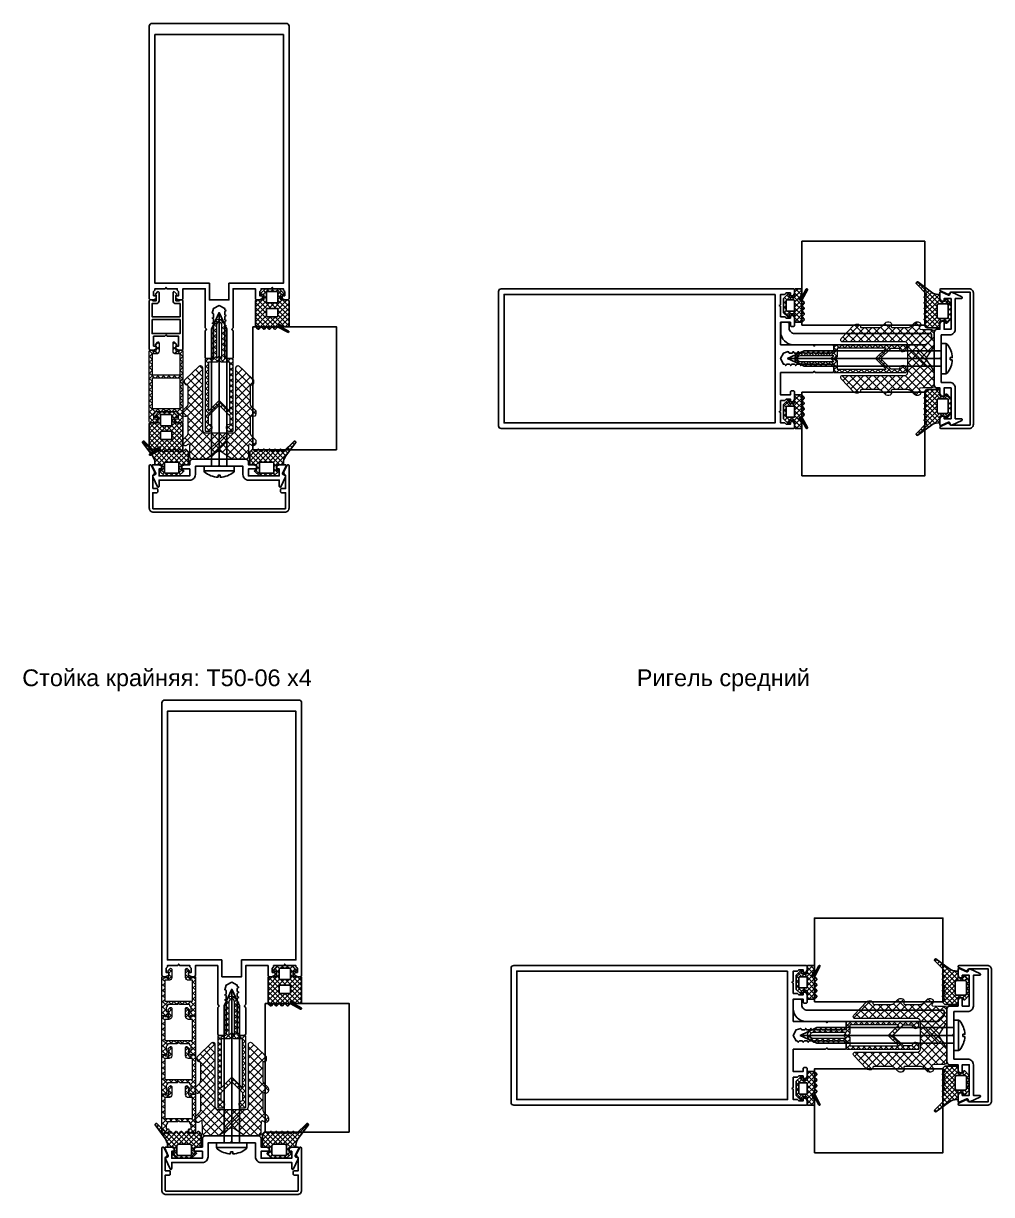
# Model space of a CAD drawing. Header units: millimetres. Extents: x 1744 to 18744, y -2272 to 2782.
# Drawn here: x 7598.7 to 7945.3, y -974.4 to -555.2 of the extents above; entities that cross this region are included whole.
import ezdxf

# ---------------------------------------------------------------- set-up
doc = ezdxf.new("R2010")
doc.units = ezdxf.units.MM
doc.layers.add('Steklopaket', color=5, linetype='Continuous')
doc.layers.add('подписи', color=7, linetype='Continuous')
doc.layers.add('Уплотнители', color=1, linetype='Continuous', lineweight=20)
doc.layers.add('Штриховка', color=1, linetype='Continuous', lineweight=5)
doc.styles.get("Standard").update_dxf_attribs({"font": 'arial.ttf'})

# ---------------------------------------------------------------- blocks, each defined once
blk = doc.blocks.new('КП45548')
at = {"color": 146, "true_color": 0x105689}
blk.add_lwpolyline([(-25, 21.5, 0.414214), (-24.5, 21), (-23.57, 21, 0.116434), (-23.44, 21.03), (-22.67, 21.42, 0.284079), (-22.5, 21.69), (-22.5, 22.2, 0.414214), (-22.8, 22.5), (-23.5, 22.5), (-23.5, 24), (-23.09, 24.41, 0.198912), (-23, 24.62), (-23, 25), (-19.44, 25, 0.284079), (-19.17, 25.17), (-19, 25.5), (-18.83, 25.17, 0.284079), (-18.56, 25), (-15, 25), (-15, 24.62, 0.198912), (-14.91, 24.41), (-14.5, 24), (-14.5, 22.5), (-15.2, 22.5, 0.414214), (-15.5, 22.2), (-15.5, 21.69, 0.284079), (-15.33, 21.42), (-14.56, 21.03, 0.116434), (-14.43, 21), (-13.5, 21, 0.414214), (-13, 21.5), (-13, 25), (-5, 25), (-5, 11.12, 0.198912), (-4.91, 10.91), (-4.5, 10.5), (-4.91, 10.09, 0.198912), (-5, 9.88), (-5, 0.5, 0.414214), (-4.5, 0), (-3.12, 0, 0.198912), (-2.91, 0.09), (-2.09, 0.91, 0.198912), (-2, 1.12), (-2, 1.46, 0.284079), (-2.17, 1.73), (-2.5, 1.9), (-2.17, 2.07, 0.284079), (-2, 2.34), (-2, 3.26, 0.284079), (-2.17, 3.53), (-2.5, 3.7), (-2.17, 3.87, 0.284079), (-2, 4.14), (-2, 5.06, 0.284079), (-2.17, 5.33), (-2.5, 5.5), (-2.17, 5.67, 0.284079), (-2, 5.94), (-2, 6.86, 0.284079), (-2.17, 7.13), (-2.5, 7.3), (-2.17, 7.47, 0.284079), (-2, 7.74), (-2, 8.66, 0.284079), (-2.17, 8.93), (-2.5, 9.1), (-2.17, 9.27, 0.284079), (-2, 9.54), (-2, 10.46, 0.284079), (-2.17, 10.73), (-2.5, 10.9), (-2.17, 11.07, 0.284079), (-2, 11.34), (-2, 12.26, 0.284079), (-2.17, 12.53), (-2.5, 12.7), (-2.17, 12.87, 0.284079), (-2, 13.14), (-2, 14.06, 0.284079), (-2.17, 14.33), (-2.5, 14.5), (-2.17, 14.67, 0.284079), (-2, 14.94), (-2, 15.86, 0.284079), (-2.17, 16.13), (-2.5, 16.3), (-2, 18), (0, 19), (2, 18), (2, 17.64, 0.284079), (2.17, 17.37), (2.5, 17.2), (2.17, 17.03, 0.284079), (2, 16.76), (2, 15.84, 0.284079), (2.17, 15.57), (2.5, 15.4), (2.17, 15.23, 0.284079), (2, 14.96), (2, 14.04, 0.284079), (2.17, 13.77), (2.5, 13.6), (2.17, 13.43, 0.284079), (2, 13.16), (2, 12.24, 0.284079), (2.17, 11.97), (2.5, 11.8), (2.17, 11.63, 0.284079), (2, 11.36), (2, 10.44, 0.284079), (2.17, 10.17), (2.5, 10), (2.17, 9.83, 0.284079), (2, 9.56), (2, 8.64, 0.284079), (2.17, 8.37), (2.5, 8.2), (2.17, 8.03, 0.284079), (2, 7.76), (2, 6.84, 0.284079), (2.17, 6.57), (2.5, 6.4), (2.17, 6.23, 0.284079), (2, 5.96), (2, 5.04, 0.284079), (2.17, 4.77), (2.5, 4.6), (2.17, 4.43, 0.284079), (2, 4.16), (2, 3.24, 0.284079), (2.17, 2.97), (2.5, 2.8), (2.17, 2.63, 0.284079), (2, 2.36), (2, 1.12, 0.198912), (2.09, 0.91), (2.91, 0.09, 0.198912), (3.12, 0), (4.5, 0, 0.414214), (5, 0.5), (5, 9.88, 0.198912), (4.91, 10.09), (4.5, 10.5), (4.91, 10.91, 0.198912), (5, 11.12), (5, 25), (13, 25), (13, 21.5, 0.414214), (13.5, 21), (14.43, 21, 0.116434), (14.56, 21.03), (15.33, 21.42, 0.284079), (15.5, 21.69), (15.5, 22.2, 0.414214), (15.2, 22.5), (14.5, 22.5), (14.5, 24), (14.91, 24.41, 0.198912), (15, 24.62), (15, 25), (18.56, 25, 0.284079), (18.83, 25.17), (19, 25.5), (19.17, 25.17, 0.284079), (19.44, 25), (23, 25), (23, 24.62, 0.198912), (23.09, 24.41), (23.5, 24), (23.5, 22.5), (22.8, 22.5, 0.414214), (22.5, 22.2), (22.5, 21.69, 0.284079), (22.67, 21.42), (23.44, 21.03, 0.116434), (23.57, 21), (24.5, 21, 0.414214), (25, 21.5), (25, 119, 0.414214), (24, 120), (-24, 120, 0.414214), (-25, 119)], format="xyb", close=True, dxfattribs=at)
blk.add_lwpolyline([(-3.5, 27), (-3.5, 21), (3.5, 21), (3.5, 27), (23, 27), (23, 116), (-23, 116), (-23, 27)], close=True, dxfattribs=at)
blk = doc.blocks.new('ТПУ-6002')
at = {"true_color": 0xafd9aa}
h = blk.add_hatch(dxfattribs=at)
h.set_pattern_fill('ANSI37', color=9, scale=10, angle=180, style=0)
h.set_pattern_definition([(225, (359.6389, 110.4286), (0.8838835, -0.8838835), []), (315, (359.6389, 110.4286), (0.8838835, 0.8838835), [])])
edge = h.paths.add_edge_path(flags=16)
edge.add_line((1.75, -1), (-1.75, -1))
edge.add_arc((-1.75, -1.25), 0.25, 90, 180)
edge.add_line((-2, -1.25), (-2, -4.75))
edge.add_arc((-1.75, -4.75), 0.25, 180, 270)
edge.add_line((-1.75, -5), (1.75, -5))
edge.add_arc((1.75, -4.75), 0.25, 270, 360)
edge.add_line((2, -4.75), (2, -1.25))
edge.add_arc((1.75, -1.25), 0.25, 0, 90)
edge = h.paths.add_edge_path()
edge.add_line((2.37, -12.66), (4.04, -13.57))
edge.add_arc((4.16, -13.35), 0.25, 241.5196, 270)
edge.add_line((4.16, -13.6), (5.75, -13.6))
edge.add_arc((5.75, -13.35), 0.25, 270, 360)
edge.add_line((6, -13.35), (6, -4.25))
edge.add_arc((5.75, -4.25), 0.25, 0, 90)
edge.add_line((5.75, -4), (3.25, -4))
edge.add_arc((3.25, -3.75), 0.25, 180, 270, ccw=False)
edge.add_line((3, -3.75), (3, -2.25))
edge.add_arc((3.25, -2.25), 0.25, 90, 180, ccw=False)
edge.add_line((3.25, -2), (3.9, -2))
edge.add_arc((3.9, -1.75), 0.25, 270, 405.0646)
edge.add_line((4.08, -1.57), (2.57, -0.07))
edge.add_arc((2.4, -0.25), 0.25, 45.0646, 90)
edge.add_line((2.4, 0), (-2.4, 0))
edge.add_arc((-2.4, -0.25), 0.25, 90, 134.9354)
edge.add_line((-2.57, -0.07), (-4.08, -1.57))
edge.add_arc((-3.9, -1.75), 0.25, 134.9354, 270)
edge.add_line((-3.9, -2), (-3.25, -2))
edge.add_arc((-3.25, -2.25), 0.25, 0, 90, ccw=False)
edge.add_line((-3, -2.25), (-3, -3.75))
edge.add_arc((-3.25, -3.75), 0.25, -90, 0, ccw=False)
edge.add_line((-3.25, -4), (-5.75, -4))
edge.add_arc((-5.75, -4.25), 0.25, 90, 180)
edge.add_line((-6, -4.25), (-6, -13.5))
edge.add_arc((-5.75, -13.5), 0.25, 180, 225)
edge.add_line((-5.93, -13.67), (-5.18, -14.42))
edge.add_arc((-5, -14.25), 0.25, 225, 315)
edge.add_line((-4.82, -14.42), (-4.18, -13.78))
edge.add_arc((-4, -13.95), 0.25, 45, 135, ccw=False)
edge.add_line((-3.82, -13.78), (-3.18, -14.42))
edge.add_arc((-3, -14.25), 0.25, 225, 315)
edge.add_line((-2.82, -14.42), (-2.18, -13.78))
edge.add_arc((-2, -13.95), 0.25, 45, 135, ccw=False)
edge.add_line((-1.82, -13.78), (-1.18, -14.42))
edge.add_arc((-1, -14.25), 0.25, 225, 315)
edge.add_line((-0.82, -14.42), (-0.18, -13.78))
edge.add_arc((0, -13.95), 0.25, 45, 135, ccw=False)
edge.add_line((0.18, -13.78), (0.82, -14.42))
edge.add_arc((1, -14.25), 0.25, 225, 315)
edge.add_line((1.18, -14.42), (1.87, -13.73))
edge.add_arc((2.04, -13.91), 0.25, 61.5196, 135, ccw=False)
edge.add_line((2.16, -13.69), (5.63, -15.57))
edge.add_arc((5.75, -15.35), 0.25, 241.5196, 421.5196)
edge.add_line((5.87, -15.13), (2.13, -13.1))
edge.add_arc((2.25, -12.88), 0.25, 61.5196, 241.5196, ccw=False)
edge = h.paths.add_edge_path(flags=16)
edge.add_line((1.75, -7), (-1.75, -7))
edge.add_arc((-1.75, -7.25), 0.25, 90, 180)
edge.add_line((-2, -7.25), (-2, -9.75))
edge.add_arc((-1.75, -9.75), 0.25, 180, 270)
edge.add_line((-1.75, -10), (1.75, -10))
edge.add_arc((1.75, -9.75), 0.25, 270, 360)
edge.add_line((2, -9.75), (2, -7.25))
edge.add_arc((1.75, -7.25), 0.25, 0, 90)
at = {"color": 9, "true_color": 0xafd9aa}
for points in [[(2.37, -12.66), (4.04, -13.57, 0.124913), (4.16, -13.6), (5.75, -13.6, 0.414214), (6, -13.35), (6, -4.25, 0.414214), (5.75, -4), (3.25, -4, -0.414214), (3, -3.75), (3, -2.25, -0.414214), (3.25, -2), (3.9, -2, 0.668587), (4.08, -1.57), (2.57, -0.07, 0.198619), (2.4, 0), (-2.4, 0, 0.198619), (-2.57, -0.07), (-4.08, -1.57, 0.668587), (-3.9, -2), (-3.25, -2, -0.414214), (-3, -2.25), (-3, -3.75, -0.414214), (-3.25, -4), (-5.75, -4, 0.414214), (-6, -4.25), (-6, -13.5, 0.198912), (-5.93, -13.67), (-5.18, -14.42, 0.414214), (-4.82, -14.42), (-4.18, -13.78, -0.414214), (-3.82, -13.78), (-3.18, -14.42, 0.414214), (-2.82, -14.42), (-2.18, -13.78, -0.414214), (-1.82, -13.78), (-1.18, -14.42, 0.414214), (-0.82, -14.42), (-0.18, -13.78, -0.414214), (0.18, -13.78), (0.82, -14.42, 0.414214), (1.18, -14.42), (1.87, -13.73, -0.332076), (2.16, -13.69), (5.63, -15.57, 1), (5.87, -15.13), (2.13, -13.1, -1)], [(1.75, -1), (-1.75, -1, 0.414214), (-2, -1.25), (-2, -4.75, 0.414214), (-1.75, -5), (1.75, -5, 0.414214), (2, -4.75), (2, -1.25, 0.414214)], [(1.75, -7), (-1.75, -7, 0.414214), (-2, -7.25), (-2, -9.75, 0.414214), (-1.75, -10), (1.75, -10, 0.414214), (2, -9.75), (2, -7.25, 0.414214)]]:
    blk.add_lwpolyline(points, format="xyb", close=True, dxfattribs=at)
blk = doc.blocks.new('КПС 758')
blk.add_lwpolyline([(-23.77, 2.33, 0.414214), (-23.63, 1.93), (-22.87, 1.58, -0.414214), (-22.73, 1.18), (-23.97, -1.49, 0.548619), (-23.7, -1.92), (-21.57, -1.92, 0.116434), (-21.44, -1.89), (-20.67, -1.5, 0.284079), (-20.5, -1.23), (-20.5, -0.72, 0.414214), (-20.8, -0.42), (-21.5, -0.42), (-21.5, 2.08), (-10.5, 2.08), (-10.5, -0.42), (-13.2, -0.42, 0.414214), (-13.5, -0.72), (-13.5, -1.23, 0.284079), (-13.33, -1.5), (-12.56, -1.89, 0.116434), (-12.43, -1.92), (-10.5, -1.92), (-10.5, -2.92, 0.414214), (-9.5, -3.92), (9.5, -3.92, 0.414214), (10.5, -2.92), (10.5, -1.92), (12.43, -1.92, 0.116434), (12.56, -1.89), (13.33, -1.5, 0.284079), (13.5, -1.23), (13.5, -0.72, 0.414214), (13.2, -0.42), (10.5, -0.42), (10.5, 2.08), (21.5, 2.08), (21.5, -0.42), (20.8, -0.42, 0.414214), (20.5, -0.72), (20.5, -1.23, 0.284079), (20.67, -1.5), (21.44, -1.89, 0.116434), (21.57, -1.92), (23.7, -1.92, 0.548619), (23.97, -1.49), (22.73, 1.18, -0.414214), (22.87, 1.58), (23.63, 1.93, 0.414214), (23.77, 2.33), (22.1, 5.91, 0.291473), (21.83, 6.08), (21.8, 6.08, 0.414214), (21.5, 5.78), (21.5, 3.58), (10.5, 3.58, 0.414214), (8.5, 1.58), (8.5, -1.42), (0.62, -1.42, 0.198912), (0.41, -1.51), (0, -1.92), (-0.41, -1.51, 0.198912), (-0.62, -1.42), (-8.5, -1.42), (-8.5, 1.58, 0.414214), (-10.5, 3.58), (-21.5, 3.58), (-21.5, 5.78, 0.414214), (-21.8, 6.08), (-21.83, 6.08, 0.291473), (-22.1, 5.91)], format="xyb", close=True)
blk = doc.blocks.new('ТПУ-007ММ')
at = {"true_color": 0xafd9aa}
h = blk.add_hatch(dxfattribs=at)
h.set_pattern_fill('ANSI37', color=9, scale=10, angle=180, style=0)
h.set_pattern_definition([(225, (-3851.0623, 2334.4012), (0.88388348, -0.88388348), []), (315, (-3851.0623, 2334.4012), (0.88388348, 0.88388348), [])])
edge = h.paths.add_edge_path(flags=16)
edge.add_line((2.1, -1), (-2.1, -1))
edge.add_arc((-2.1, -1.5), 0.5, 90, 180)
edge.add_line((-2.6, -1.5), (-2.6, -4.5))
edge.add_arc((-2.1, -4.5), 0.5, 180, 270)
edge.add_line((-2.1, -5), (2.1, -5))
edge.add_arc((2.1, -4.5), 0.5, 270, 360)
edge.add_line((2.6, -4.5), (2.6, -1.5))
edge.add_arc((2.1, -1.5), 0.5, 0, 90)
edge = h.paths.add_edge_path()
edge.add_arc((-3.85, -2.25), 0.25, 0, 90, ccw=False)
edge.add_line((-3.6, -2.25), (-3.6, -3.75))
edge.add_arc((-3.85, -3.75), 0.25, -90, 0, ccw=False)
edge.add_line((-3.85, -4), (-5.75, -4))
edge.add_arc((-5.75, -4.25), 0.25, 90, 180)
edge.add_line((-6, -4.25), (-6, -8.62))
edge.add_arc((-5.8, -8.62), 0.2, 180, 225)
edge.add_line((-5.94, -8.76), (-5.18, -9.53))
edge.add_arc((-5, -9.35), 0.25, 225, 315)
edge.add_line((-4.82, -9.53), (-4.18, -8.88))
edge.add_arc((-4, -9.06), 0.25, 45, 135, ccw=False)
edge.add_line((-3.82, -8.88), (-3.18, -9.53))
edge.add_arc((-3, -9.35), 0.25, 225, 315)
edge.add_line((-2.82, -9.53), (-2.18, -8.88))
edge.add_arc((-2, -9.06), 0.25, 45, 135, ccw=False)
edge.add_line((-1.82, -8.88), (-1.18, -9.53))
edge.add_arc((-1, -9.35), 0.25, 225, 315)
edge.add_line((-0.82, -9.53), (-0.18, -8.88))
edge.add_arc((0, -9.06), 0.25, 45, 135, ccw=False)
edge.add_line((0.18, -8.88), (0.82, -9.53))
edge.add_arc((1, -9.35), 0.25, 225, 315)
edge.add_line((1.18, -9.53), (1.82, -8.88))
edge.add_arc((2, -9.06), 0.25, 45, 135, ccw=False)
edge.add_line((2.18, -8.88), (2.82, -9.53))
edge.add_arc((3, -9.35), 0.25, 225, 315)
edge.add_line((3.18, -9.53), (3.82, -8.88))
edge.add_arc((4, -9.06), 0.25, 45, 135, ccw=False)
edge.add_line((4.18, -8.88), (4.82, -9.53))
edge.add_arc((5, -9.35), 0.25, 225, 315)
edge.add_line((5.18, -9.53), (5.82, -8.88))
edge.add_arc((6, -9.06), 0.25, 45, 135, ccw=False)
edge.add_line((6.18, -8.88), (9.82, -12.42))
edge.add_arc((10, -12.25), 0.25, 225, 315)
edge.add_line((10.18, -12.42), (10.39, -12.21))
edge.add_arc((10.21, -12.04), 0.25, 315, 380.2249)
edge.add_line((10.44, -11.95), (6.8, -7.06))
edge.add_arc((10, -4.67), 4, 180, 216.7605, ccw=False)
edge.add_line((6, -4.67), (6, -4.3))
edge.add_arc((5.7, -4.3), 0.3, 360, 450)
edge.add_line((5.7, -4), (3.85, -4))
edge.add_arc((3.85, -3.75), 0.25, 180, 270, ccw=False)
edge.add_line((3.6, -3.75), (3.6, -2.25))
edge.add_arc((3.85, -2.25), 0.25, 90, 180, ccw=False)
edge.add_line((3.85, -2), (4.1, -2))
edge.add_arc((4.1, -1.75), 0.25, 270, 405.0646)
edge.add_line((4.28, -1.57), (2.57, -0.07))
edge.add_arc((2.4, -0.25), 0.25, 45.0646, 90)
edge.add_line((2.4, 0), (-2.4, 0))
edge.add_arc((-2.4, -0.25), 0.25, 90, 134.9354)
edge.add_line((-2.57, -0.07), (-4.28, -1.57))
edge.add_arc((-4.1, -1.75), 0.25, 134.9354, 270)
edge.add_line((-4.1, -2), (-3.85, -2))
at = {"color": 9, "true_color": 0xafd9aa}
for points in [[(-3.85, -2, -0.414214), (-3.6, -2.25), (-3.6, -3.75, -0.414214), (-3.85, -4), (-5.75, -4, 0.414214), (-6, -4.25), (-6, -8.62, 0.198912), (-5.94, -8.76), (-5.18, -9.53, 0.414214), (-4.82, -9.53), (-4.18, -8.88, -0.414214), (-3.82, -8.88), (-3.18, -9.53, 0.414214), (-2.82, -9.53), (-2.18, -8.88, -0.414214), (-1.82, -8.88), (-1.18, -9.53, 0.414214), (-0.82, -9.53), (-0.18, -8.88, -0.414214), (0.18, -8.88), (0.82, -9.53, 0.414214), (1.18, -9.53), (1.82, -8.88, -0.414214), (2.18, -8.88), (2.82, -9.53, 0.414214), (3.18, -9.53), (3.82, -8.88, -0.414214), (4.18, -8.88), (4.82, -9.53, 0.414214), (5.18, -9.53), (5.82, -8.88, -0.414214), (6.18, -8.88), (9.82, -12.42, 0.414214), (10.18, -12.42), (10.39, -12.21, 0.292538), (10.44, -11.95), (6.8, -7.06, -0.161788), (6, -4.67), (6, -4.3, 0.414214), (5.7, -4), (3.85, -4, -0.414214), (3.6, -3.75), (3.6, -2.25, -0.414214), (3.85, -2), (4.1, -2, 0.668587), (4.28, -1.57), (2.57, -0.07, 0.198619), (2.4, 0), (-2.4, 0, 0.198619), (-2.57, -0.07), (-4.28, -1.57, 0.668587), (-4.1, -2)], [(2.1, -1), (-2.1, -1, 0.414214), (-2.6, -1.5), (-2.6, -4.5, 0.414214), (-2.1, -5), (2.1, -5, 0.414214), (2.6, -4.5), (2.6, -1.5, 0.414214)]]:
    blk.add_lwpolyline(points, format="xyb", close=True, dxfattribs=at)
blk = doc.blocks.new('КП45310')
at = {"color": 0}
blk.add_lwpolyline([(23.8, -4.26), (23.8, -8.78, -0.279739), (23.48, -9.31, 0.401559), (23.17, -10.23), (24.24, -12.52, 0.802585), (25, -12.36), (25, 2.74, 0.414214), (23.5, 4.24), (-23.5, 4.24, 0.414214), (-25, 2.74), (-25, -12.36, 0.802585), (-24.24, -12.52), (-23.17, -10.23, 0.401559), (-23.48, -9.31, -0.279739), (-23.8, -8.78), (-23.8, -4.26), (-22.3, -4.26, 0.414214), (-22, -3.96), (-22, -3.06, 0.414214), (-22.3, -2.76), (-23.8, -2.76), (-23.8, 2.74, -0.414214), (-23.5, 3.04), (23.5, 3.04, -0.414214), (23.8, 2.74), (23.8, -2.76), (22.3, -2.76, 0.414214), (22, -3.06), (22, -3.96, 0.414214), (22.3, -4.26)], format="xyb", close=True, dxfattribs=at)
blk = doc.blocks.new('ВС 5.5х55 А2 DIN7981')
for p, q in [((0, 0), (0, -55)), ((-5.4, -56.69), (5.4, -56.69))]:
    blk.add_line(p, q)
for points in [[(2.75, -55), (2.75, -5.9), (0, 0), (-2.75, -5.9), (-2.75, -55)], [(-2.75, -51.67), (2.75, -46.17), (2.75, -43.88), (-2.75, -49.38)]]:
    blk.add_lwpolyline(points, close=True)
blk.add_lwpolyline([(-0.39, -58.94, -0.161849), (-5.22, -57.08, -0.223888), (-5.4, -56.69), (-5.4, -55), (5.4, -55), (5.4, -56.69, -0.223888), (5.22, -57.08, -0.161849), (0.39, -58.94), (0.39, -58.24), (-0.39, -58.24)], format="xyb", close=True)
blk = doc.blocks.new('Т50-02')
at = {"layer": 'Штриховка', "lineweight": 5}
h = blk.add_hatch(dxfattribs=at)
h.set_pattern_fill('ANSI37', color=256, scale=11.2, angle=90, style=0)
h.set_pattern_definition([(135, (-7168.1142, 4009.3535), (-0.9899495, -0.9899495), []), (225, (-7168.1142, 4009.3535), (0.9899495, -0.9899495), [])])
h.paths.add_polyline_path([(-13.2, -0.7), (-12.5, 0), (-13.2, 0.7), (-13.2, 3.8), (-30.8, 3.8), (-27, 0), (-30.8, -3.8), (-13.2, -3.8)], flags=16)
edge = h.paths.add_edge_path()
edge.add_line((-12, -4.7), (-12, -2.25))
edge.add_arc((-11.75, -2.25), 0.25, 90, 180, ccw=False)
edge.add_line((-11.75, -2), (-5.2, -2))
edge.add_arc((-5, -1.85), 0.25, 216.8699, 323.1301)
edge.add_line((-4.8, -2), (0, -2))
edge.add_arc((0, 0), 2, 270, 450)
edge.add_line((0, 2), (-4.8, 2))
edge.add_arc((-5, 1.85), 0.25, 36.8699, 143.1301)
edge.add_line((-5.2, 2), (-11.75, 2))
edge.add_arc((-11.75, 2.25), 0.25, 180, 270, ccw=False)
edge.add_line((-12, 2.25), (-12, 4.7))
edge.add_arc((-12.3, 4.7), 0.3, 0, 90)
edge.add_line((-12.3, 5), (-37.7, 5))
edge.add_arc((-37.7, 4.7), 0.3, 90, 180)
edge.add_line((-38, 4.7), (-38, 3.75))
edge.add_arc((-36.75, 3.75), 1.25, 180, 350.7182)
edge.add_arc((-35.22, 3.5), 0.3, 90, 170.7182, ccw=False)
edge.add_line((-35.22, 3.8), (-32.5, 3.8))
edge.add_line((-32.5, 3.8), (-28.7, 0))
edge.add_line((-28.7, 0), (-32.5, -3.8))
edge.add_line((-32.5, -3.8), (-35.22, -3.8))
edge.add_arc((-35.22, -3.5), 0.3, 189.2818, 270, ccw=False)
edge.add_arc((-36.75, -3.75), 1.25, 9.2818, 180)
edge.add_line((-38, -3.75), (-38, -4.7))
edge.add_arc((-37.7, -4.7), 0.3, 180, 270)
edge.add_line((-37.7, -5), (-12.3, -5))
edge.add_arc((-12.3, -4.7), 0.3, 270, 360)
edge = h.paths.add_edge_path(flags=16)
edge.add_line((-11, 0), (-12, -1))
edge.add_line((-12, -1), (0, -1))
edge.add_arc((0, 0), 1, 270, 450)
edge.add_line((0, 1), (-12, 1))
edge.add_line((-12, 1), (-11, 0))
at = {"layer": 'Уплотнители'}
for points in [[(-12, -4.7), (-12, -2.25, -0.414214), (-11.75, -2), (-5.2, -2, 0.5), (-4.8, -2), (0, -2, 1), (0, 2), (-4.8, 2, 0.5), (-5.2, 2), (-11.75, 2, -0.414214), (-12, 2.25), (-12, 4.7, 0.414214), (-12.3, 5), (-37.7, 5, 0.414214), (-38, 4.7), (-38, 3.75, 0.922113), (-35.52, 3.55, -0.367523), (-35.22, 3.8), (-32.5, 3.8), (-28.7, 0), (-32.5, -3.8), (-35.22, -3.8, -0.367523), (-35.52, -3.55, 0.922113), (-38, -3.75), (-38, -4.7, 0.414214), (-37.7, -5), (-12.3, -5, 0.414214)], [(-11, 0), (-12, -1), (0, -1, 1), (0, 1), (-12, 1), (-11, 0)]]:
    blk.add_lwpolyline(points, format="xyb", close=True, dxfattribs=at)
blk.add_lwpolyline([(-13.2, -0.7), (-12.5, 0), (-13.2, 0.7), (-13.2, 3.8), (-30.8, 3.8), (-27, 0), (-30.8, -3.8), (-13.2, -3.8)], close=True, dxfattribs=at)
blk = doc.blocks.new('Adifoam 530.120')
at = {"layer": 'Штриховка', "lineweight": 5}
h = blk.add_hatch(dxfattribs=at)
h.set_pattern_fill('ANSI37', color=256, scale=16, style=0)
h.set_pattern_definition([(45, (-11689.9974, 3718.6571), (-1.41421356, 1.41421356), []), (135, (-11689.9974, 3718.6571), (-1.41421356, -1.41421356), [])])
h.paths.add_polyline_path([(-6.69, 0, -0.118476), (-6.86, -0.7), (-9.17, -4.23, 0.146126), (-9.5, -5.32), (-9.5, -9.2), (-9.5, -9.45, 0.414214), (-8.5, -10.45), (-6.41, -10.45), (-4.5, -10.55, -0.590779), (-4.19, -11.18), (-4.38, -11.44, 0.668179), (-3.67, -13.15), (-3.1, -13.15, 0.198912), (-2.4, -12.86), (-1.08, -11.54, -0.198912), (-0.02, -11.1), (5.51, -11.1, -0.668179), (5.8, -11.78, 0.52914), (6.73, -13.15), (7.29, -13.15, 0.198912), (8, -12.86), (9.32, -11.54, -0.198912), (10.38, -11.1), (16.58, -11.1, -0.501863), (16.96, -11.61, 0.342328), (17.92, -12.35), (18.49, -12.35, 0.212691), (19.23, -12.02), (23.82, -7.18, 0.185206), (24, -6.71, 0.418456), (23.3, -6), (1, -6, -0.414214), (0, -5), (0, 0)])
h.paths.add_polyline_path([(-6.41, 10.45), (-8.5, 10.45, 0.414214), (-9.5, 9.45), (-9.5, 9.2), (-9.5, 5.32, 0.146126), (-9.17, 4.23), (-6.86, 0.7, -0.118476), (-6.69, 0), (0, 0), (0, 5, -0.414214), (1, 6), (23.3, 6, 0.414214), (24, 6.7, 0.202658), (23.79, 7.21), (19.19, 12.06, 0.198912), (18.49, 12.35), (17.91, 12.35, 0.339591), (16.96, 11.61, -0.501863), (16.58, 11.1), (10.38, 11.1, -0.198912), (9.32, 11.54), (8, 12.86, 0.198912), (7.29, 13.15), (6.73, 13.15, 0.52914), (5.8, 11.78, -0.668179), (5.51, 11.1), (-0.02, 11.1, -0.198912), (-1.08, 11.54), (-2.4, 12.86, 0.198912), (-3.1, 13.15), (-3.67, 13.15, 0.668179), (-4.38, 11.44), (-4.19, 11.18, -0.590779), (-4.5, 10.55)])
at = {"layer": 'Уплотнители'}
blk.add_lwpolyline([(24, -6.71, -0.198912), (23.79, -7.21), (19.19, -12.06, -0.198912), (18.49, -12.35), (17.92, -12.35, -0.342328), (16.96, -11.61, 0.501863), (16.58, -11.1), (10.38, -11.1, 0.198912), (9.32, -11.54), (8, -12.86, -0.198912), (7.29, -13.15), (6.73, -13.15, -0.52914), (5.8, -11.78, 0.668179), (5.51, -11.1), (-0.02, -11.1, 0.198912), (-1.08, -11.54), (-2.4, -12.86, -0.198912), (-3.1, -13.15), (-3.67, -13.15, -0.668179), (-4.38, -11.44), (-4.19, -11.18, 0.590779), (-4.5, -10.55), (-6.41, -10.45), (-8.5, -10.45, -0.414214), (-9.5, -9.45), (-9.5, -9.2), (-9.5, -5.32, -0.146126), (-9.17, -4.23), (-6.86, -0.7, 0.240325), (-6.86, 0.7), (-9.17, 4.23, -0.146126), (-9.5, 5.32), (-9.5, 9.2), (-9.5, 9.45, -0.414214), (-8.5, 10.45), (-6.41, 10.45), (-4.5, 10.55, 0.590779), (-4.19, 11.18), (-4.38, 11.44, -0.668179), (-3.67, 13.15), (-3.1, 13.15, -0.198912), (-2.4, 12.86), (-1.08, 11.54, 0.198912), (-0.02, 11.1), (5.51, 11.1, 0.668179), (5.8, 11.78, -0.52914), (6.73, 13.15), (7.29, 13.15, -0.198912), (8, 12.86), (9.32, 11.54, 0.198912), (10.38, 11.1), (16.58, 11.1, 0.501863), (16.96, 11.61, -0.342328), (17.92, 12.35), (18.49, 12.35, -0.198912), (19.19, 12.06), (23.79, 7.21, -0.198912), (24, 6.71), (24, 6.7, -0.414214), (23.3, 6), (1, 6, 0.414214), (0, 5), (0, 0), (0, -5, 0.414214), (1, -6), (23.3, -6, -0.414214), (24, -6.7)], format="xyb", dxfattribs=at)
blk = doc.blocks.new('КПС 1109')
blk.add_lwpolyline([(4.8, -5.7), (3.5, -5.7), (3.5, -7.49, 0.198912), (3.59, -7.7), (3.71, -7.83, -0.414214), (3.71, -8.25), (3.06, -8.9, -0.668179), (2.5, -8.67), (2.5, -5.7, -0.414214), (3.5, -4.7), (5, -4.7), (5, 0), (-5, 0), (-5, -4.7), (-3.5, -4.7, -0.414214), (-2.5, -5.7), (-2.5, -8.67, -0.668179), (-3.06, -8.9), (-3.71, -8.25, -0.414214), (-3.71, -7.83), (-3.59, -7.7, 0.198912), (-3.5, -7.49), (-3.5, -5.7), (-4.8, -5.7, -0.414214), (-5.1, -6), (-5.7, -6, -0.414214), (-6, -5.7), (-6, 11.5, -0.414214), (-5.5, 12), (-4.57, 12, -0.116434), (-4.44, 11.97), (-3.67, 11.58, -0.284079), (-3.5, 11.31), (-3.5, 10.8, -0.414214), (-3.8, 10.5), (-4.5, 10.5), (-4.5, 7), (-0.62, 7, -0.198912), (-0.41, 6.91), (0, 6.5), (0.41, 6.91, -0.198912), (0.62, 7), (4.5, 7), (4.5, 10.5), (3.8, 10.5, -0.414214), (3.5, 10.8), (3.5, 11.31, -0.284079), (3.67, 11.58), (4.44, 11.97, -0.116434), (4.57, 12), (5.5, 12, -0.414214), (6, 11.5), (6, -5.7, -0.414214), (5.7, -6), (5.1, -6, -0.414214)], format="xyb", close=True)
blk.add_lwpolyline([(5, 1), (5, 6), (-5, 6), (-5, 1)], close=True)
blk = doc.blocks.new('Т50-07')
at = {"layer": 'Штриховка', "lineweight": 5}
h = blk.add_hatch(dxfattribs=at)
h.set_pattern_fill('ANSI37', color=256, scale=11.2, angle=90, style=0)
h.set_pattern_definition([(135, (-11406.9071, 3792.9893), (-0.9899495, -0.9899495), []), (225, (-11406.9071, 3792.9893), (0.9899495, -0.9899495), [])])
h.paths.add_polyline_path([(1.2, 5), (1.2, -5), (12, -5), (12, 5)], flags=16)
edge = h.paths.add_edge_path()
edge.add_line((0, 5), (-7.5, 5))
edge.add_line((-7.5, 5), (-7.5, 3.5))
edge.add_arc((-8.5, 3.5), 1, -90, 0, ccw=False)
edge.add_line((-8.5, 2.5), (-11.48, 2.5))
edge.add_arc((-11.48, 2.82), 0.317, 135, 270, ccw=False)
edge.add_line((-11.71, 3.04), (-11.04, 3.71))
edge.add_arc((-10.82, 3.5), 0.3, 45, 135, ccw=False)
edge.add_line((-10.61, 3.71), (-10.4, 3.5))
edge.add_line((-10.4, 3.5), (-8.5, 3.5))
edge.add_line((-8.5, 3.5), (-8.5, 4.8))
edge.add_arc((-8.5, 5.1), 0.3, 180, 270, ccw=False)
edge.add_line((-8.8, 5.1), (-8.8, 5.7))
edge.add_arc((-8.5, 5.7), 0.3, 90, 180, ccw=False)
edge.add_line((-8.5, 6), (16.7, 6))
edge.add_arc((16.7, 5.5), 0.5, 0, 90, ccw=False)
edge.add_line((17.2, 5.5), (17.2, 4.57))
edge.add_arc((16.9, 4.57), 0.3, -26.5651, 0, ccw=False)
edge.add_line((17.17, 4.44), (16.78, 3.67))
edge.add_arc((16.51, 3.8), 0.3, 270, 333.4349, ccw=False)
edge.add_line((16.51, 3.5), (16, 3.5))
edge.add_arc((16, 3.8), 0.3, 180, 270, ccw=False)
edge.add_line((15.7, 3.8), (15.7, 4.5))
edge.add_line((15.7, 4.5), (14.2, 4.5))
edge.add_line((14.2, 4.5), (13.79, 4.09))
edge.add_arc((13.58, 4.3), 0.3, 270, 315, ccw=False)
edge.add_line((13.58, 4), (13.2, 4))
edge.add_line((13.2, 4), (13.2, 0.62))
edge.add_arc((12.9, 0.62), 0.3, -45, 0, ccw=False)
edge.add_line((13.11, 0.41), (12.7, 0))
edge.add_line((12.7, 0), (13.11, -0.41))
edge.add_arc((12.9, -0.62), 0.3, 0, 45, ccw=False)
edge.add_line((13.2, -0.62), (13.2, -4))
edge.add_line((13.2, -4), (13.58, -4))
edge.add_arc((13.58, -4.3), 0.3, 45, 90, ccw=False)
edge.add_line((13.79, -4.09), (14.2, -4.5))
edge.add_line((14.2, -4.5), (15.7, -4.5))
edge.add_line((15.7, -4.5), (15.7, -3.8))
edge.add_arc((16, -3.8), 0.3, 90, 180, ccw=False)
edge.add_line((16, -3.5), (16.51, -3.5))
edge.add_arc((16.51, -3.8), 0.3, 26.5651, 90, ccw=False)
edge.add_line((16.78, -3.67), (17.17, -4.44))
edge.add_arc((16.9, -4.57), 0.3, 0, 26.5651, ccw=False)
edge.add_line((17.2, -4.57), (17.2, -5.5))
edge.add_arc((16.7, -5.5), 0.5, -90, 0, ccw=False)
edge.add_line((16.7, -6), (-8.5, -6))
edge.add_arc((-8.5, -5.7), 0.3, 180, 270, ccw=False)
edge.add_line((-8.8, -5.7), (-8.8, -5.1))
edge.add_arc((-8.5, -5.1), 0.3, 90, 180, ccw=False)
edge.add_line((-8.5, -4.8), (-8.5, -3.5))
edge.add_line((-8.5, -3.5), (-10.4, -3.5))
edge.add_line((-10.4, -3.5), (-10.61, -3.71))
edge.add_arc((-10.82, -3.5), 0.3, 225, 315, ccw=False)
edge.add_line((-11.04, -3.71), (-11.71, -3.04))
edge.add_arc((-11.48, -2.82), 0.317, 90, 225, ccw=False)
edge.add_line((-11.48, -2.5), (-8.5, -2.5))
edge.add_arc((-8.5, -3.5), 1, 0, 90, ccw=False)
edge.add_line((-7.5, -3.5), (-7.5, -5))
edge.add_line((-7.5, -5), (0, -5))
edge.add_line((0, -5), (0, 5))
at = {"layer": 'Уплотнители'}
blk.add_lwpolyline([(0, 5), (-7.5, 5), (-7.5, 3.5, -0.414214), (-8.5, 2.5), (-11.48, 2.5, -0.668179), (-11.71, 3.04), (-11.04, 3.71, -0.414214), (-10.61, 3.71), (-10.4, 3.5), (-8.5, 3.5), (-8.5, 4.8, -0.414214), (-8.8, 5.1), (-8.8, 5.7, -0.414214), (-8.5, 6), (16.7, 6, -0.414214), (17.2, 5.5), (17.2, 4.57, -0.116434), (17.17, 4.44), (16.78, 3.67, -0.284079), (16.51, 3.5), (16, 3.5, -0.414214), (15.7, 3.8), (15.7, 4.5), (14.2, 4.5), (13.79, 4.09, -0.198912), (13.58, 4), (13.2, 4), (13.2, 0.62, -0.198912), (13.11, 0.41), (12.7, 0), (13.11, -0.41, -0.198912), (13.2, -0.62), (13.2, -4), (13.58, -4, -0.198912), (13.79, -4.09), (14.2, -4.5), (15.7, -4.5), (15.7, -3.8, -0.414214), (16, -3.5), (16.51, -3.5, -0.284079), (16.78, -3.67), (17.17, -4.44, -0.116434), (17.2, -4.57), (17.2, -5.5, -0.414214), (16.7, -6), (-8.5, -6, -0.414214), (-8.8, -5.7), (-8.8, -5.1, -0.414214), (-8.5, -4.8), (-8.5, -3.5), (-10.4, -3.5), (-10.61, -3.71, -0.414214), (-11.04, -3.71), (-11.71, -3.04, -0.668179), (-11.48, -2.5), (-8.5, -2.5, -0.414214), (-7.5, -3.5), (-7.5, -5), (0, -5)], format="xyb", close=True, dxfattribs=at)
blk.add_lwpolyline([(1.2, 5), (1.2, -5), (12, -5), (12, 5)], close=True, dxfattribs=at)
blk = doc.blocks.new('КП45550')
at = {"color": 217, "true_color": 0x93278f}
blk.add_lwpolyline([(-5, 6.38, -0.198912), (-4.91, 6.59), (-4.5, 7), (-4.91, 7.41, -0.198912), (-5, 7.62), (-5, 19), (-13, 19), (-13, 15.5), (-12, 15.5, -0.414214), (-11.5, 15), (-11.5, 14.5, -0.414214), (-12, 14), (-14.43, 14, -0.116434), (-14.56, 14.03), (-15.33, 14.42, -0.284079), (-15.5, 14.69), (-15.5, 15.2, -0.414214), (-15.2, 15.5), (-14.5, 15.5), (-14.5, 17), (-14.91, 17.41, -0.198912), (-15, 17.62), (-15, 19), (-18.56, 19, -0.284079), (-18.83, 19.17), (-19, 19.5), (-19.17, 19.17, -0.284079), (-19.44, 19), (-23, 19), (-23, 17.62, -0.198912), (-23.09, 17.41), (-23.5, 17), (-23.5, 15.5), (-22.8, 15.5, -0.414214), (-22.5, 15.2), (-22.5, 14.69, -0.284079), (-22.67, 14.42), (-23.44, 14.03, -0.116434), (-23.57, 14), (-24.5, 14, -0.414214), (-25, 14.5), (-25, 119, -0.414214), (-24, 120), (24, 120, -0.414214), (25, 119), (25, 14.5, -0.414214), (24.5, 14), (23.57, 14, -0.116434), (23.44, 14.03), (22.67, 14.42, -0.284079), (22.5, 14.69), (22.5, 15.2, -0.414214), (22.8, 15.5), (23.5, 15.5), (23.5, 17), (23.09, 17.41, -0.198912), (23, 17.62), (23, 19), (19.44, 19, -0.284079), (19.17, 19.17), (19, 19.5), (18.83, 19.17, -0.284079), (18.56, 19), (15, 19), (15, 17.62, -0.198912), (14.91, 17.41), (14.5, 17), (14.5, 15.5), (15.2, 15.5, -0.414214), (15.5, 15.2), (15.5, 14.69, -0.284079), (15.33, 14.42), (14.56, 14.03, -0.116434), (14.43, 14), (12, 14, -0.414214), (11.5, 14.5), (11.5, 15, -0.414214), (12, 15.5), (13, 15.5), (13, 19), (5, 19), (5, 7.62, -0.198912), (4.91, 7.41), (4.5, 7), (4.91, 6.59, -0.198912), (5, 6.38), (5, 0.5, -0.414214), (4.5, 0), (3.12, 0, -0.198912), (2.91, 0.09), (2.09, 0.91, -0.198912), (2, 1.12), (2, 1.46, -0.284079), (2.17, 1.73), (2.5, 1.9), (2.17, 2.07, -0.284079), (2, 2.34), (2, 3.26, -0.284079), (2.17, 3.53), (2.5, 3.7), (2.17, 3.87, -0.284079), (2, 4.14), (2, 5.06, -0.284079), (2.17, 5.33), (2.5, 5.5), (2.17, 5.67, -0.284079), (2, 5.94), (2, 6.86, -0.284079), (2.17, 7.13), (2.5, 7.3), (2.17, 7.47, -0.284079), (2, 7.74), (2, 8.66, -0.284079), (2.17, 8.93), (2.5, 9.1), (2.17, 9.27, -0.284079), (2, 9.54), (2, 10.46, -0.284079), (2.17, 10.73), (2.5, 10.9), (2.17, 11.07, -0.284079), (2, 11.34), (2, 12.26, -0.284079), (2.17, 12.53), (2.5, 12.7), (2.17, 12.87, -0.284079), (2, 13.14), (2, 14.06, -0.284079), (2.17, 14.33), (2.5, 14.5), (2.17, 14.67, -0.284079), (2, 14.94), (2, 15.86, -0.284079), (2.17, 16.13), (2.5, 16.3), (2, 18), (0, 19), (-2, 18), (-2, 17.64, -0.284079), (-2.17, 17.37), (-2.5, 17.2), (-2.17, 17.03, -0.284079), (-2, 16.76), (-2, 15.84, -0.284079), (-2.17, 15.57), (-2.5, 15.4), (-2.17, 15.23, -0.284079), (-2, 14.96), (-2, 14.04, -0.284079), (-2.17, 13.77), (-2.5, 13.6), (-2.17, 13.43, -0.284079), (-2, 13.16), (-2, 12.24, -0.284079), (-2.17, 11.97), (-2.5, 11.8), (-2.17, 11.63, -0.284079), (-2, 11.36), (-2, 10.44, -0.284079), (-2.17, 10.17), (-2.5, 10), (-2.17, 9.83, -0.284079), (-2, 9.56), (-2, 8.64, -0.284079), (-2.17, 8.37), (-2.5, 8.2), (-2.17, 8.03, -0.284079), (-2, 7.76), (-2, 6.84, -0.284079), (-2.17, 6.57), (-2.5, 6.4), (-2.17, 6.23, -0.284079), (-2, 5.96), (-2, 5.04, -0.284079), (-2.17, 4.77), (-2.5, 4.6), (-2.17, 4.43, -0.284079), (-2, 4.16), (-2, 3.24, -0.284079), (-2.17, 2.97), (-2.5, 2.8), (-2.17, 2.63, -0.284079), (-2, 2.36), (-2, 1.12, -0.198912), (-2.09, 0.91), (-2.91, 0.09, -0.198912), (-3.12, 0), (-4.5, 0, -0.414214), (-5, 0.5)], format="xyb", close=True, dxfattribs=at)
blk.add_lwpolyline([(23, 21), (-23, 21), (-23, 118), (23, 118)], close=True, dxfattribs=at)
blk = doc.blocks.new('ТПУ-6001')
at = {"true_color": 0xafd9aa}
h = blk.add_hatch(dxfattribs=at)
h.set_pattern_fill('ANSI37', color=9, scale=10, angle=180, style=0)
h.set_pattern_definition([(225, (-3851.2058, 2316.4733), (0.88388348, -0.88388348), []), (315, (-3851.2058, 2316.4733), (0.88388348, 0.88388348), [])])
edge = h.paths.add_edge_path(flags=16)
edge.add_line((1.75, -1), (-1.75, -1))
edge.add_arc((-1.75, -1.25), 0.25, 90, 180)
edge.add_line((-2, -1.25), (-2, -3.75))
edge.add_arc((-1.75, -3.75), 0.25, 180, 270)
edge.add_line((-1.75, -4), (1.75, -4))
edge.add_arc((1.75, -3.75), 0.25, 270, 360)
edge.add_line((2, -3.75), (2, -1.25))
edge.add_arc((1.75, -1.25), 0.25, 0, 90)
edge = h.paths.add_edge_path()
edge.add_line((2.37, -5.66), (4.04, -6.57))
edge.add_arc((4.16, -6.35), 0.25, 241.5196, 270)
edge.add_line((4.16, -6.6), (5.75, -6.6))
edge.add_arc((5.75, -6.35), 0.25, 270, 360)
edge.add_line((6, -6.35), (6, -4.25))
edge.add_arc((5.75, -4.25), 0.25, 0, 90)
edge.add_line((5.75, -4), (3.25, -4))
edge.add_arc((3.25, -3.75), 0.25, 180, 270, ccw=False)
edge.add_line((3, -3.75), (3, -2.25))
edge.add_arc((3.25, -2.25), 0.25, 90, 180, ccw=False)
edge.add_line((3.25, -2), (3.9, -2))
edge.add_arc((3.9, -1.75), 0.25, 270, 405.0646)
edge.add_line((4.08, -1.57), (2.57, -0.07))
edge.add_arc((2.4, -0.25), 0.25, 45.0646, 90)
edge.add_line((2.4, 0), (-2.4, 0))
edge.add_arc((-2.4, -0.25), 0.25, 90, 134.9354)
edge.add_line((-2.57, -0.07), (-4.08, -1.57))
edge.add_arc((-3.9, -1.75), 0.25, 134.9354, 270)
edge.add_line((-3.9, -2), (-3.25, -2))
edge.add_arc((-3.25, -2.25), 0.25, 0, 90, ccw=False)
edge.add_line((-3, -2.25), (-3, -3.75))
edge.add_arc((-3.25, -3.75), 0.25, -90, 0, ccw=False)
edge.add_line((-3.25, -4), (-5.75, -4))
edge.add_arc((-5.75, -4.25), 0.25, 90, 180)
edge.add_line((-6, -4.25), (-6, -6.5))
edge.add_arc((-5.75, -6.5), 0.25, 180, 225)
edge.add_line((-5.93, -6.67), (-5.18, -7.42))
edge.add_arc((-5, -7.25), 0.25, 225, 315)
edge.add_line((-4.82, -7.42), (-4.18, -6.78))
edge.add_arc((-4, -6.95), 0.25, 45, 135, ccw=False)
edge.add_line((-3.82, -6.78), (-3.18, -7.42))
edge.add_arc((-3, -7.25), 0.25, 225, 315)
edge.add_line((-2.82, -7.42), (-2.18, -6.78))
edge.add_arc((-2, -6.95), 0.25, 45, 135, ccw=False)
edge.add_line((-1.82, -6.78), (-1.18, -7.42))
edge.add_arc((-1, -7.25), 0.25, 225, 315)
edge.add_line((-0.82, -7.42), (-0.18, -6.78))
edge.add_arc((0, -6.95), 0.25, 45, 135, ccw=False)
edge.add_line((0.18, -6.78), (0.82, -7.42))
edge.add_arc((1, -7.25), 0.25, 225, 315)
edge.add_line((1.18, -7.42), (1.87, -6.73))
edge.add_arc((2.04, -6.91), 0.25, 61.5196, 135, ccw=False)
edge.add_line((2.16, -6.69), (5.63, -8.57))
edge.add_arc((5.75, -8.35), 0.25, 241.5196, 421.5196)
edge.add_line((5.87, -8.13), (2.13, -6.1))
edge.add_arc((2.25, -5.88), 0.25, 61.5196, 241.5196, ccw=False)
at = {"color": 9, "true_color": 0xafd9aa}
for points in [[(2.37, -5.66), (4.04, -6.57, 0.124913), (4.16, -6.6), (5.75, -6.6, 0.414214), (6, -6.35), (6, -4.25, 0.414214), (5.75, -4), (3.25, -4, -0.414214), (3, -3.75), (3, -2.25, -0.414214), (3.25, -2), (3.9, -2, 0.668587), (4.08, -1.57), (2.57, -0.07, 0.198619), (2.4, 0), (-2.4, 0, 0.198619), (-2.57, -0.07), (-4.08, -1.57, 0.668587), (-3.9, -2), (-3.25, -2, -0.414214), (-3, -2.25), (-3, -3.75, -0.414214), (-3.25, -4), (-5.75, -4, 0.414214), (-6, -4.25), (-6, -6.5, 0.198912), (-5.93, -6.67), (-5.18, -7.42, 0.414214), (-4.82, -7.42), (-4.18, -6.78, -0.414214), (-3.82, -6.78), (-3.18, -7.42, 0.414214), (-2.82, -7.42), (-2.18, -6.78, -0.414214), (-1.82, -6.78), (-1.18, -7.42, 0.414214), (-0.82, -7.42), (-0.18, -6.78, -0.414214), (0.18, -6.78), (0.82, -7.42, 0.414214), (1.18, -7.42), (1.87, -6.73, -0.332076), (2.16, -6.69), (5.63, -8.57, 1), (5.87, -8.13), (2.13, -6.1, -1)], [(1.75, -1), (-1.75, -1, 0.414214), (-2, -1.25), (-2, -3.75, 0.414214), (-1.75, -4), (1.75, -4, 0.414214), (2, -3.75), (2, -1.25, 0.414214)]]:
    blk.add_lwpolyline(points, format="xyb", close=True, dxfattribs=at)
blk = doc.blocks.new('КП45309')
at = {"color": 0}
blk.add_lwpolyline([(-23.5, 2.52), (23.5, 2.52, -0.414214), (25, 1.02), (25, -9.08, -0.802585), (24.24, -9.24), (23.17, -6.95, -0.401559), (23.48, -6.03, 0.279739), (23.8, -5.5), (23.8, 1.32), (-23.8, 1.32), (-23.8, -5.5, 0.279739), (-23.48, -6.03, -0.401559), (-23.17, -6.95), (-24.24, -9.24, -0.802585), (-25, -9.08), (-25, 1.02, -0.414214)], format="xyb", close=True, dxfattribs=at)
blk = doc.blocks.new('КПС 741')
at = {"color": 0}
blk.add_lwpolyline([(-50.29, -8), (-3, -8, 0.414214), (1.5, -3.5), (1.5, -0.5, 0.414214), (1, 0), (-1, 0, 0.414214), (-1.5, -0.5), (-1.5, -2, -0.414214), (-3.5, -4), (-52, -4, 0.414214), (-52.5, -4.5), (-52.5, -5.79, 0.198912), (-52.35, -6.15), (-50.65, -7.85, 0.198912)], format="xyb", close=True, dxfattribs=at)
blk = doc.blocks.new('КПС 575')
blk.add_lwpolyline([(-23.77, 3.16, 0.414214), (-23.63, 2.76), (-22.87, 2.41, -0.414214), (-22.73, 2.01), (-23.97, -0.66, 0.548619), (-23.7, -1.09), (-21.57, -1.09, 0.116434), (-21.44, -1.06), (-20.67, -0.67, 0.284079), (-20.5, -0.4), (-20.5, 0.11, 0.414214), (-20.8, 0.41), (-21.5, 0.41), (-21.5, 2.91), (-10.5, 2.91), (-10.5, 0.41), (-13.2, 0.41, 0.414214), (-13.5, 0.11), (-13.5, -0.4, 0.284079), (-13.33, -0.67), (-12.56, -1.06, 0.116434), (-12.43, -1.09), (-10.5, -1.09), (-10.5, -4.09, 0.414214), (-9.5, -5.09), (9.5, -5.09, 0.414214), (10.5, -4.09), (10.5, -1.09), (12.43, -1.09, 0.116434), (12.56, -1.06), (13.33, -0.67, 0.284079), (13.5, -0.4), (13.5, 0.11, 0.414214), (13.2, 0.41), (10.5, 0.41), (10.5, 2.91), (21.5, 2.91), (21.5, 0.41), (20.8, 0.41, 0.414214), (20.5, 0.11), (20.5, -0.4, 0.284079), (20.67, -0.67), (21.44, -1.06, 0.116434), (21.57, -1.09), (23.7, -1.09, 0.548619), (23.97, -0.66), (22.73, 2.01, -0.414214), (22.87, 2.41), (23.63, 2.76, 0.414214), (23.77, 3.16), (22.1, 6.74, 0.291473), (21.83, 6.91), (21.8, 6.91, 0.414214), (21.5, 6.61), (21.5, 4.41), (10.5, 4.41, 0.414214), (8.5, 2.41), (8.5, -2.59), (0.62, -2.59, 0.198912), (0.41, -2.68), (0, -3.09), (-0.41, -2.68, 0.198912), (-0.62, -2.59), (-8.5, -2.59), (-8.5, 2.41, 0.414214), (-10.5, 4.41), (-21.5, 4.41), (-21.5, 6.61, 0.414214), (-21.8, 6.91), (-21.83, 6.91, 0.291473), (-22.1, 6.74)], format="xyb", close=True)
blk = doc.blocks.new('Т50-06')
at = {"layer": 'Штриховка', "lineweight": 5}
h = blk.add_hatch(dxfattribs=at)
h.set_pattern_fill('ANSI37', color=256, scale=11.2, angle=90, style=0)
h.set_pattern_definition([(135, (-11417.5478, 3829.3933), (-0.9899495, -0.9899495), []), (225, (-11417.5478, 3829.3933), (0.9899495, -0.9899495), [])])
edge = h.paths.add_edge_path()
edge.add_line((2.81, 0), (3.22, -0.41))
edge.add_arc((3.01, -0.62), 0.3, 0, 45, ccw=False)
edge.add_line((3.31, -0.62), (3.31, -4))
edge.add_line((3.31, -4), (3.68, -4))
edge.add_arc((3.68, -4.3), 0.3, 45, 90, ccw=False)
edge.add_line((3.9, -4.09), (4.31, -4.5))
edge.add_line((4.31, -4.5), (5.81, -4.5))
edge.add_line((5.81, -4.5), (5.81, -3.8))
edge.add_arc((6.11, -3.8), 0.3, 90, 180, ccw=False)
edge.add_line((6.11, -3.5), (6.62, -3.5))
edge.add_arc((6.62, -3.8), 0.3, 26.5651, 90, ccw=False)
edge.add_line((6.89, -3.67), (7.28, -4.44))
edge.add_arc((7.01, -4.57), 0.3, 0, 26.5651, ccw=False)
edge.add_line((7.31, -4.57), (7.31, -6))
edge.add_line((7.31, -6), (-6.69, -6))
edge.add_line((-6.69, -6), (-6.69, -5.1))
edge.add_arc((-6.39, -5.1), 0.3, 90, 180, ccw=False)
edge.add_line((-6.39, -4.8), (-6.39, -3.5))
edge.add_line((-6.39, -3.5), (-8.29, -3.5))
edge.add_line((-8.29, -3.5), (-8.5, -3.71))
edge.add_arc((-8.72, -3.5), 0.3, 225, 315, ccw=False)
edge.add_line((-8.93, -3.71), (-9.6, -3.04))
edge.add_arc((-9.37, -2.82), 0.317, 90, 225, ccw=False)
edge.add_line((-9.37, -2.5), (-6.39, -2.5))
edge.add_arc((-6.39, -3.5), 1, 0, 90, ccw=False)
edge.add_line((-5.39, -3.5), (-5.39, -5))
edge.add_line((-5.39, -5), (2.11, -5))
edge.add_line((2.11, -5), (2.11, 5))
edge.add_line((2.11, 5), (-5.39, 5))
edge.add_line((-5.39, 5), (-5.39, 3.5))
edge.add_arc((-6.39, 3.5), 1, -90, 0, ccw=False)
edge.add_line((-6.39, 2.5), (-9.37, 2.5))
edge.add_arc((-9.37, 2.82), 0.317, 135, 270, ccw=False)
edge.add_line((-9.6, 3.04), (-8.93, 3.71))
edge.add_arc((-8.72, 3.5), 0.3, 45, 135, ccw=False)
edge.add_line((-8.5, 3.71), (-8.29, 3.5))
edge.add_line((-8.29, 3.5), (-6.39, 3.5))
edge.add_line((-6.39, 3.5), (-6.39, 4.8))
edge.add_arc((-6.39, 5.1), 0.3, 180, 270, ccw=False)
edge.add_line((-6.69, 5.1), (-6.69, 6))
edge.add_line((-6.69, 6), (7.31, 6))
edge.add_line((7.31, 6), (7.31, 4.57))
edge.add_arc((7.01, 4.57), 0.3, -26.5651, 0, ccw=False)
edge.add_line((7.28, 4.44), (6.89, 3.67))
edge.add_arc((6.62, 3.8), 0.3, 270, 333.4349, ccw=False)
edge.add_line((6.62, 3.5), (6.11, 3.5))
edge.add_arc((6.11, 3.8), 0.3, 180, 270, ccw=False)
edge.add_line((5.81, 3.8), (5.81, 4.5))
edge.add_line((5.81, 4.5), (4.31, 4.5))
edge.add_line((4.31, 4.5), (3.9, 4.09))
edge.add_arc((3.68, 4.3), 0.3, 270, 315, ccw=False)
edge.add_line((3.68, 4), (3.31, 4))
edge.add_line((3.31, 4), (3.31, 0.62))
edge.add_arc((3.01, 0.62), 0.3, 315, 360, ccw=False)
edge.add_line((3.22, 0.41), (2.81, 0))
at = {"layer": 'Уплотнители'}
blk.add_lwpolyline([(2.81, 0), (3.22, -0.41, -0.198912), (3.31, -0.62), (3.31, -4), (3.68, -4, -0.198912), (3.9, -4.09), (4.31, -4.5), (5.81, -4.5), (5.81, -3.8, -0.414214), (6.11, -3.5), (6.62, -3.5, -0.284079), (6.89, -3.67), (7.28, -4.44, -0.116434), (7.31, -4.57), (7.31, -6), (-6.69, -6), (-6.69, -5.1, -0.414214), (-6.39, -4.8), (-6.39, -3.5), (-8.29, -3.5), (-8.5, -3.71, -0.414214), (-8.93, -3.71), (-9.6, -3.04, -0.668179), (-9.37, -2.5), (-6.39, -2.5, -0.414214), (-5.39, -3.5), (-5.39, -5), (2.11, -5), (2.11, 5), (-5.39, 5), (-5.39, 3.5, -0.414214), (-6.39, 2.5), (-9.37, 2.5, -0.668179), (-9.6, 3.04), (-8.93, 3.71, -0.414214), (-8.5, 3.71), (-8.29, 3.5), (-6.39, 3.5), (-6.39, 4.8, -0.414214), (-6.69, 5.1), (-6.69, 6), (7.31, 6), (7.31, 4.57, -0.116434), (7.28, 4.44), (6.89, 3.67, -0.284079), (6.62, 3.5), (6.11, 3.5, -0.414214), (5.81, 3.8), (5.81, 4.5), (4.31, 4.5), (3.9, 4.09, -0.198912), (3.68, 4), (3.31, 4), (3.31, 0.62, -0.198912), (3.22, 0.41), (2.81, 0)], format="xyb", dxfattribs=at)

msp = doc.modelspace()

# ---------------------------------------------------------------- linework, layer by layer
at = {"layer": 'Steklopaket'}
for points in [[(7877.404, -663.198), (7877.404, -633.198), (7921.404, -633.198), (7921.404, -663.198)], [(7680.804, -663.798), (7710.804, -663.798), (7710.804, -707.798), (7680.804, -707.798)], [(7877.404, -717.198), (7877.404, -687.198), (7921.404, -687.198), (7921.404, -717.198)], [(7881.908, -905.433), (7881.908, -875.433), (7927.908, -875.433), (7927.908, -905.433)], [(7685.308, -906.033), (7715.308, -906.033), (7715.308, -952.033), (7685.308, -952.033)], [(7881.908, -959.433), (7881.908, -929.433), (7927.908, -929.433), (7927.908, -959.433)]]:
    msp.add_lwpolyline(points, close=True, dxfattribs=at)

# ---------------------------------------------------------------- block references
for name, p in [('КП45548', (7668.804, -675.198)), ('ТПУ-6002', (7687.804, -650.198)), ('ВС 5.5х55 А2 DIN7981', (7668.804, -658.697)), ('КП45548', (7673.308, -917.433)), ('ТПУ-6002', (7692.308, -892.433)), ('ВС 5.5х55 А2 DIN7981', (7673.308, -900.933))]:
    msp.add_blockref(name, p)
at = {"xscale": -1}
for name, p, rotation in [('ТПУ-007ММ', (7930.804, -658.198), 270), ('ТПУ-6001', (7870.804, -694.198), 90), ('ТПУ-007ММ', (7685.804, -717.198), 180), ('ТПУ-007ММ', (7937.308, -900.433), 270), ('ТПУ-6001', (7875.308, -936.433), 90), ('ТПУ-007ММ', (7690.308, -961.433), 180)]:
    msp.add_blockref(name, p, dxfattribs=dict(at, rotation=rotation))
for name, p, rotation in [('КПС 1109', (7649.804, -660.198), 180), ('КП45550', (7888.804, -675.198), 90), ('ТПУ-6001', (7870.804, -656.198), 90), ('КПС 758', (7928.721, -675.198), 270), ('КП45309', (7936.279, -675.198), 270), ('Т50-02', (7668.804, -663.198), 90), ('Adifoam 530.120', (7915.303, -675.198), 180), ('Т50-07', (7649.804, -680.998), 270), ('ВС 5.5х55 А2 DIN7981', (7872.303, -675.198), 90), ('Т50-02', (7876.804, -675.198), 180), ('Adifoam 530.120', (7668.804, -701.698), 90), ('ТПУ-007ММ', (7930.804, -692.198), 270), ('ТПУ-007ММ', (7651.804, -717.198), 180), ('КПС 758', (7668.804, -715.115), 180), ('КП45310', (7668.804, -725.954), 180), ('КП45550', (7893.308, -917.433), 90), ('ТПУ-6001', (7875.308, -898.433), 90), ('КП45309', (7942.783, -917.433), 270), ('Т50-06', (7654.308, -903.125), 270), ('КПС 575', (7934.397, -917.433), 270), ('Т50-02', (7673.308, -905.433), 90), ('Adifoam 530.120', (7919.808, -917.433), 180), ('Т50-06', (7654.308, -917.125), 270), ('ВС 5.5х55 А2 DIN7981', (7876.808, -917.433), 90), ('Т50-02', (7881.308, -917.433), 180), ('Т50-06', (7654.308, -931.125), 270), ('Adifoam 530.120', (7673.308, -943.933), 90), ('ТПУ-007ММ', (7937.308, -934.433), 270), ('Т50-06', (7654.308, -945.125), 270), ('ТПУ-007ММ', (7656.308, -961.433), 180), ('КПС 575', (7673.308, -958.522), 180), ('КП45310', (7673.308, -970.189), 180)]:
    msp.add_blockref(name, p, dxfattribs=dict(rotation=rotation))
for name, p in [('КПС 741', (7871.334, -662.198)), ('ТПУ-6002', (7649.804, -694.198)), ('КПС 741', (7875.838, -904.433))]:
    msp.add_blockref(name, p, dxfattribs=at)

# ---------------------------------------------------------------- texts
at = {"layer": 'подписи'}
for s, p in [('Стойка крайняя: Т50-06 x4', (7598.308, -792.433)), ('Ригель средний', (7818.308, -792.433))]:
    msp.add_text(s, height=6, dxfattribs=at).set_placement(p)

doc.saveas('drawing.dxf')
